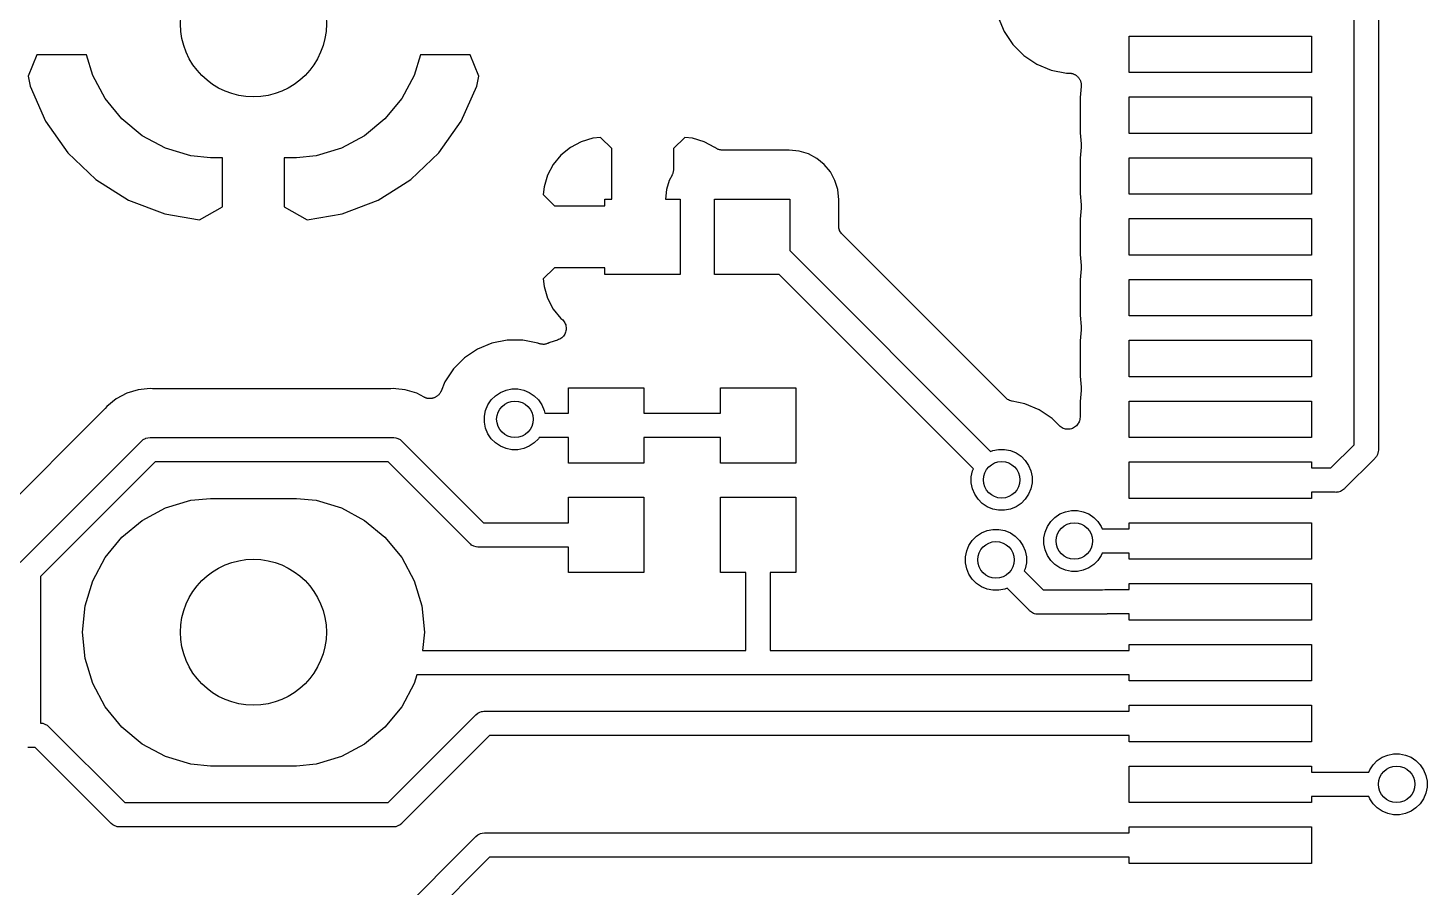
# Model space of a CAD drawing. Extents: x 4.8 to 7.88, y -6.14 to -3.94.
# Drawn here: x 6.1219 to 6.5748, y -4.5805 to -4.3025 of the extents above; entities that cross this region are included whole.
import ezdxf

# ---------------------------------------------------------------- set-up
doc = ezdxf.new("R2010")
doc.units = 0
doc.header["$MEASUREMENT"] = 0
doc.layers.add('BLACK', color=7, linetype='CONTINUOUS')

msp = doc.modelspace()

# ---------------------------------------------------------------- linework, layer by layer
at = {"layer": 'BLACK', "linetype": 'CONTINUOUS'}
for p, q in [((6.55118, -4.43735), (6.55118, -4.22762)), ((6.55906, -4.22762), (6.55906, -4.43878)), ((6.43602, -4.29899), (6.43795, -4.30365)), ((6.43795, -4.30365), (6.44075, -4.30784)), ((6.47835, -4.31693), (6.47835, -4.30512)), ((6.47835, -4.30512), (6.5374, -4.30512)), ((6.5374, -4.30512), (6.5374, -4.31693)), ((6.12476, -4.31118), (6.12195, -4.31806)), ((6.14085, -4.31118), (6.12476, -4.31118)), ((6.14287, -4.31783), (6.14085, -4.31118)), ((6.24892, -4.31118), (6.2469, -4.31783)), ((6.265, -4.31118), (6.24892, -4.31118)), ((6.26781, -4.31806), (6.265, -4.31118)), ((6.44075, -4.30784), (6.44432, -4.31141)), ((6.44432, -4.31141), (6.44851, -4.31421)), ((6.44851, -4.31421), (6.45317, -4.31613)), ((6.45317, -4.31613), (6.45811, -4.31712)), ((6.12195, -4.31806), (6.12256, -4.32135)), ((6.14689, -4.32536), (6.14287, -4.31783)), ((6.2469, -4.31783), (6.24288, -4.32536)), ((6.2672, -4.32135), (6.26781, -4.31806)), ((6.45811, -4.31712), (6.45894, -4.31712)), ((6.45894, -4.31712), (6.45899, -4.31712)), ((6.45899, -4.31712), (6.45917, -4.31714)), ((6.45917, -4.31714), (6.45935, -4.31714)), ((6.45935, -4.31714), (6.45955, -4.31718)), ((6.45955, -4.31718), (6.45975, -4.3172)), ((6.45975, -4.3172), (6.45992, -4.31726)), ((6.45992, -4.31726), (6.4601, -4.31729)), ((6.4601, -4.31729), (6.46029, -4.31737)), ((6.46029, -4.31737), (6.46049, -4.31744)), ((6.46049, -4.31744), (6.46064, -4.31752)), ((6.46064, -4.31752), (6.46081, -4.31759)), ((6.46081, -4.31759), (6.46098, -4.31771)), ((6.46098, -4.31771), (6.46116, -4.31781)), ((6.46116, -4.31781), (6.4613, -4.31792)), ((6.4613, -4.31792), (6.46145, -4.31802)), ((6.46145, -4.31802), (6.46159, -4.31817)), ((6.46159, -4.31817), (6.46175, -4.3183)), ((6.46175, -4.3183), (6.46186, -4.31844)), ((6.46186, -4.31844), (6.46199, -4.31857)), ((6.46199, -4.31857), (6.4621, -4.31874)), ((6.4621, -4.31874), (6.46223, -4.3189)), ((6.46223, -4.3189), (6.46231, -4.31906)), ((6.46231, -4.31906), (6.46241, -4.31921)), ((6.46241, -4.31921), (6.46249, -4.3194)), ((6.46249, -4.3194), (6.46259, -4.31958)), ((6.46259, -4.31958), (6.46264, -4.31975)), ((6.46264, -4.31975), (6.4627, -4.31992)), ((6.4627, -4.31992), (6.46274, -4.32012)), ((6.46274, -4.32012), (6.4628, -4.32032)), ((6.4628, -4.32032), (6.46282, -4.3205)), ((6.46282, -4.3205), (6.46285, -4.32067)), ((6.5374, -4.31693), (6.47835, -4.31693)), ((6.12256, -4.32135), (6.12761, -4.33271)), ((6.26215, -4.33271), (6.2672, -4.32135)), ((6.46285, -4.32144), (6.4625, -4.325)), ((6.4625, -4.325), (6.4625, -4.33642)), ((6.46285, -4.32067), (6.46285, -4.32088)), ((6.46285, -4.32088), (6.46287, -4.32108)), ((6.46287, -4.32108), (6.46285, -4.32126)), ((6.46285, -4.32126), (6.46285, -4.32144)), ((6.47835, -4.33661), (6.47835, -4.3248)), ((6.47835, -4.3248), (6.5374, -4.3248)), ((6.5374, -4.3248), (6.5374, -4.33661)), ((6.1523, -4.33195), (6.14689, -4.32536)), ((6.24288, -4.32536), (6.23746, -4.33195)), ((6.12761, -4.33271), (6.13483, -4.34292)), ((6.15889, -4.33736), (6.1523, -4.33195)), ((6.23746, -4.33195), (6.23087, -4.33736)), ((6.25493, -4.34292), (6.26215, -4.33271)), ((6.16642, -4.34139), (6.15889, -4.33736)), ((6.23087, -4.33736), (6.22335, -4.34139)), ((6.30474, -4.33816), (6.30097, -4.33931)), ((6.30723, -4.33792), (6.30474, -4.33816)), ((6.31087, -4.34155), (6.30723, -4.33792)), ((6.3345, -4.33792), (6.33087, -4.34155)), ((6.33699, -4.33816), (6.3345, -4.33792)), ((6.34076, -4.33931), (6.33699, -4.33816)), ((6.4625, -4.33642), (6.46286, -4.34001)), ((6.5374, -4.33661), (6.47835, -4.33661)), ((6.13483, -4.34292), (6.1439, -4.35153)), ((6.17458, -4.34386), (6.16642, -4.34139)), ((6.22335, -4.34139), (6.21518, -4.34386)), ((6.24586, -4.35153), (6.25493, -4.34292)), ((6.2975, -4.34116), (6.29445, -4.34366)), ((6.30097, -4.33931), (6.2975, -4.34116)), ((6.31087, -4.35787), (6.31087, -4.34155)), ((6.33087, -4.34155), (6.33087, -4.34823)), ((6.34427, -4.34118), (6.34076, -4.33931)), ((6.34435, -4.34123), (6.34427, -4.34118)), ((6.34448, -4.34134), (6.34435, -4.34123)), ((6.34466, -4.34145), (6.34448, -4.34134)), ((6.34484, -4.34156), (6.34466, -4.34145)), ((6.345, -4.34163), (6.34484, -4.34156)), ((6.34515, -4.34171), (6.345, -4.34163)), ((6.34535, -4.34178), (6.34515, -4.34171)), ((6.34555, -4.34186), (6.34535, -4.34178)), ((6.34572, -4.34189), (6.34555, -4.34186)), ((6.34588, -4.34194), (6.34572, -4.34189)), ((6.34609, -4.34197), (6.34588, -4.34194)), ((6.3463, -4.34201), (6.34609, -4.34197)), ((6.34648, -4.34201), (6.3463, -4.34201)), ((6.34665, -4.34203), (6.34648, -4.34201)), ((6.3467, -4.34203), (6.34665, -4.34203)), ((6.36831, -4.34203), (6.3467, -4.34203)), ((6.37159, -4.34235), (6.36831, -4.34203)), ((6.37456, -4.34325), (6.37159, -4.34235)), ((6.3773, -4.34472), (6.37456, -4.34325)), ((6.46285, -4.34112), (6.4625, -4.34468)), ((6.46288, -4.34098), (6.46285, -4.34112)), ((6.46286, -4.34001), (6.46289, -4.34017)), ((6.46289, -4.34094), (6.46288, -4.34096)), ((6.46288, -4.34096), (6.46288, -4.34098)), ((6.46289, -4.34017), (6.46289, -4.34019)), ((6.46289, -4.34019), (6.46289, -4.34022)), ((6.46289, -4.34022), (6.46289, -4.34058)), ((6.46289, -4.34058), (6.46289, -4.34094)), ((6.18094, -4.34449), (6.17458, -4.34386)), ((6.18488, -4.34449), (6.18094, -4.34449)), ((6.18488, -4.36041), (6.18488, -4.34449)), ((6.20882, -4.34449), (6.20488, -4.34449)), ((6.20488, -4.34449), (6.20488, -4.36041)), ((6.21518, -4.34386), (6.20882, -4.34449)), ((6.29195, -4.34671), (6.29009, -4.35018)), ((6.29445, -4.34366), (6.29195, -4.34671)), ((6.37969, -4.34668), (6.3773, -4.34472)), ((6.38166, -4.34908), (6.37969, -4.34668)), ((6.4625, -4.34468), (6.4625, -4.35611)), ((6.47835, -4.3563), (6.47835, -4.34449)), ((6.47835, -4.34449), (6.5374, -4.34449)), ((6.5374, -4.34449), (6.5374, -4.3563)), ((6.1439, -4.35153), (6.15448, -4.3582)), ((6.24109, -4.35454), (6.24586, -4.35153)), ((6.29009, -4.35018), (6.28895, -4.35395)), ((6.32947, -4.35182), (6.32857, -4.35479)), ((6.3304, -4.35009), (6.32947, -4.35182)), ((6.33047, -4.34993), (6.3304, -4.35009)), ((6.33055, -4.34978), (6.33047, -4.34993)), ((6.33061, -4.34957), (6.33055, -4.34978)), ((6.3307, -4.34938), (6.33061, -4.34957)), ((6.33073, -4.34921), (6.3307, -4.34938)), ((6.33078, -4.34905), (6.33073, -4.34921)), ((6.3308, -4.34883), (6.33078, -4.34905)), ((6.33085, -4.34862), (6.3308, -4.34883)), ((6.33087, -4.34828), (6.33085, -4.34845)), ((6.33085, -4.34845), (6.33085, -4.34862)), ((6.33087, -4.34823), (6.33087, -4.34828)), ((6.38312, -4.35182), (6.38166, -4.34908)), ((6.38402, -4.35479), (6.38312, -4.35182)), ((6.23529, -4.3582), (6.24109, -4.35454)), ((6.24109, -4.35454), (6.24109, -4.35454)), ((6.28895, -4.35395), (6.28871, -4.35644)), ((6.28871, -4.35644), (6.29234, -4.36008)), ((6.32857, -4.35479), (6.32827, -4.35787)), ((6.38435, -4.35807), (6.38402, -4.35479)), ((6.4625, -4.35611), (6.46286, -4.35969)), ((6.5374, -4.3563), (6.47835, -4.3563)), ((6.15448, -4.3582), (6.16615, -4.36269)), ((6.17747, -4.36463), (6.18488, -4.36041)), ((6.20488, -4.36041), (6.2123, -4.36463)), ((6.22361, -4.36269), (6.23529, -4.3582)), ((6.29234, -4.36008), (6.30866, -4.36008)), ((6.30866, -4.36008), (6.30866, -4.35787)), ((6.30866, -4.35787), (6.31087, -4.35787)), ((6.32827, -4.35787), (6.33307, -4.35787)), ((6.33307, -4.35787), (6.33307, -4.38228)), ((6.34409, -4.38228), (6.34409, -4.35787)), ((6.34409, -4.35787), (6.3685, -4.35787)), ((6.3685, -4.35787), (6.3685, -4.37456)), ((6.38435, -4.3665), (6.38435, -4.35807)), ((6.46285, -4.36081), (6.4625, -4.36437)), ((6.46288, -4.36067), (6.46285, -4.36081)), ((6.46286, -4.35969), (6.46289, -4.35986)), ((6.46289, -4.36063), (6.46288, -4.36065)), ((6.46288, -4.36065), (6.46288, -4.36067)), ((6.46289, -4.35986), (6.46289, -4.35988)), ((6.46289, -4.35988), (6.46289, -4.3599)), ((6.46289, -4.3599), (6.46289, -4.36026)), ((6.46289, -4.36026), (6.46289, -4.36063)), ((6.16615, -4.36269), (6.17747, -4.36463)), ((6.2123, -4.36463), (6.22361, -4.36269)), ((6.4625, -4.36437), (6.4625, -4.37579)), ((6.47835, -4.37598), (6.47835, -4.36417)), ((6.47835, -4.36417), (6.5374, -4.36417)), ((6.5374, -4.36417), (6.5374, -4.37598)), ((6.38438, -4.36686), (6.38435, -4.3665)), ((6.38441, -4.36722), (6.38438, -4.36686)), ((6.38442, -4.36724), (6.38441, -4.36722)), ((6.38442, -4.36726), (6.38442, -4.36724)), ((6.38453, -4.36761), (6.38442, -4.36726)), ((6.38463, -4.36796), (6.38453, -4.36761)), ((6.38464, -4.36798), (6.38463, -4.36796)), ((6.38464, -4.368), (6.38464, -4.36798)), ((6.38481, -4.36832), (6.38464, -4.368)), ((6.38498, -4.36864), (6.38481, -4.36832)), ((6.385, -4.36866), (6.38498, -4.36864)), ((6.385, -4.36868), (6.385, -4.36866)), ((6.38523, -4.36896), (6.385, -4.36868)), ((6.38546, -4.36924), (6.38523, -4.36896)), ((6.38549, -4.36927), (6.38546, -4.36924)), ((6.3855, -4.36928), (6.38549, -4.36927)), ((6.38549, -4.36927), (6.38549, -4.36927)), ((6.38549, -4.36927), (6.38549, -4.36927)), ((6.43844, -4.42222), (6.3855, -4.36928)), ((6.3685, -4.37456), (6.43351, -4.43956)), ((6.4625, -4.37579), (6.46286, -4.37938)), ((6.46286, -4.37938), (6.46289, -4.37954)), ((6.46289, -4.37954), (6.46289, -4.37956)), ((6.5374, -4.37598), (6.47835, -4.37598)), ((6.29234, -4.38008), (6.28871, -4.38371)), ((6.28871, -4.38371), (6.28895, -4.3862)), ((6.30866, -4.38008), (6.29234, -4.38008)), ((6.30866, -4.38228), (6.30866, -4.38008)), ((6.33307, -4.38228), (6.30866, -4.38228)), ((6.36509, -4.38228), (6.34409, -4.38228)), ((6.42794, -4.44513), (6.36509, -4.38228)), ((6.46285, -4.38049), (6.4625, -4.38405)), ((6.4625, -4.38405), (6.4625, -4.39548)), ((6.46288, -4.38035), (6.46285, -4.38049)), ((6.46289, -4.38031), (6.46288, -4.38033)), ((6.46288, -4.38033), (6.46288, -4.38035)), ((6.46289, -4.37956), (6.46289, -4.37959)), ((6.46289, -4.37959), (6.46289, -4.37995)), ((6.46289, -4.37995), (6.46289, -4.38031)), ((6.47835, -4.39567), (6.47835, -4.38386)), ((6.47835, -4.38386), (6.5374, -4.38386)), ((6.5374, -4.38386), (6.5374, -4.39567)), ((6.28895, -4.3862), (6.29009, -4.38997)), ((6.29009, -4.38997), (6.29195, -4.39345)), ((6.29195, -4.39345), (6.29445, -4.39649)), ((6.29445, -4.39649), (6.2947, -4.39669)), ((6.2947, -4.39669), (6.29472, -4.39672)), ((6.29472, -4.39672), (6.29472, -4.39672)), ((6.29472, -4.39672), (6.29472, -4.39672)), ((6.29472, -4.39672), (6.29474, -4.39673)), ((6.29474, -4.39673), (6.295, -4.397)), ((6.295, -4.397), (6.29526, -4.39727)), ((6.29526, -4.39727), (6.29527, -4.39727)), ((6.29527, -4.39727), (6.29527, -4.39728)), ((6.29527, -4.39728), (6.29548, -4.3976)), ((6.29548, -4.3976), (6.29568, -4.39791)), ((6.4625, -4.39548), (6.46286, -4.39906)), ((6.5374, -4.39567), (6.47835, -4.39567)), ((6.29544, -4.40193), (6.29523, -4.40224)), ((6.29566, -4.40162), (6.29544, -4.40193)), ((6.29581, -4.40126), (6.29566, -4.40161)), ((6.29566, -4.40161), (6.29566, -4.40161)), ((6.29566, -4.40161), (6.29566, -4.40162)), ((6.29568, -4.39791), (6.29569, -4.39792)), ((6.29569, -4.39792), (6.29569, -4.39792)), ((6.29569, -4.39792), (6.29583, -4.39827)), ((6.29596, -4.40091), (6.29581, -4.40126)), ((6.29583, -4.39827), (6.29597, -4.39862)), ((6.29604, -4.40052), (6.29596, -4.4009)), ((6.29596, -4.4009), (6.29596, -4.40091)), ((6.29596, -4.40091), (6.29596, -4.40091)), ((6.29597, -4.39862), (6.29597, -4.39863)), ((6.29597, -4.39863), (6.29598, -4.39864)), ((6.29598, -4.39864), (6.29605, -4.399)), ((6.29611, -4.40016), (6.29604, -4.40052)), ((6.29605, -4.399), (6.29612, -4.39938)), ((6.29612, -4.39976), (6.29611, -4.40014)), ((6.29611, -4.40014), (6.29611, -4.40015)), ((6.29611, -4.40015), (6.29611, -4.40016)), ((6.29612, -4.39938), (6.29612, -4.39938)), ((6.29612, -4.39938), (6.29612, -4.39939)), ((6.29612, -4.39939), (6.29612, -4.39976)), ((6.46285, -4.40018), (6.4625, -4.40374)), ((6.46288, -4.40004), (6.46285, -4.40018)), ((6.46286, -4.39906), (6.46289, -4.39923)), ((6.46289, -4.4), (6.46288, -4.40002)), ((6.46288, -4.40002), (6.46288, -4.40004)), ((6.46289, -4.39923), (6.46289, -4.39925)), ((6.46289, -4.39925), (6.46289, -4.39927)), ((6.46289, -4.39927), (6.46289, -4.39963)), ((6.46289, -4.39963), (6.46289, -4.4)), ((6.26741, -4.40646), (6.26321, -4.40926)), ((6.27206, -4.40453), (6.26741, -4.40646)), ((6.27701, -4.40354), (6.27206, -4.40453)), ((6.28205, -4.40354), (6.27701, -4.40354)), ((6.28699, -4.40453), (6.28205, -4.40354)), ((6.28715, -4.40459), (6.28699, -4.40453)), ((6.28732, -4.40464), (6.28715, -4.40459)), ((6.28748, -4.40471), (6.28732, -4.40464)), ((6.28768, -4.40475), (6.28748, -4.40471)), ((6.28789, -4.40482), (6.28768, -4.40475)), ((6.28806, -4.40483), (6.28789, -4.40482)), ((6.28823, -4.40487), (6.28806, -4.40483)), ((6.28844, -4.40487), (6.28823, -4.40487)), ((6.28865, -4.40489), (6.28844, -4.40487)), ((6.28882, -4.40488), (6.28865, -4.40489)), ((6.289, -4.40488), (6.28882, -4.40488)), ((6.28921, -4.40484), (6.289, -4.40488)), ((6.28942, -4.40482), (6.28921, -4.40484)), ((6.28958, -4.40477), (6.28942, -4.40482)), ((6.28975, -4.40474), (6.28958, -4.40477)), ((6.28995, -4.40466), (6.28975, -4.40474)), ((6.29015, -4.4046), (6.28995, -4.40466)), ((6.29031, -4.40452), (6.29015, -4.4046)), ((6.29047, -4.40445), (6.29031, -4.40452)), ((6.29051, -4.40443), (6.29047, -4.40445)), ((6.29079, -4.40428), (6.29051, -4.40443)), ((6.29334, -4.40351), (6.29079, -4.40428)), ((6.29369, -4.40336), (6.29334, -4.40351)), ((6.29404, -4.40322), (6.29369, -4.40336)), ((6.29405, -4.40321), (6.29404, -4.40322)), ((6.29404, -4.40322), (6.29404, -4.40322)), ((6.29437, -4.403), (6.29405, -4.40321)), ((6.29468, -4.4028), (6.29437, -4.403)), ((6.29469, -4.40279), (6.29468, -4.40279)), ((6.29468, -4.40279), (6.29468, -4.4028)), ((6.29496, -4.40252), (6.29469, -4.40279)), ((6.29522, -4.40226), (6.29496, -4.40252)), ((6.29523, -4.40225), (6.29522, -4.40226)), ((6.29523, -4.40224), (6.29523, -4.40225)), ((6.4625, -4.40374), (6.4625, -4.41516)), ((6.47835, -4.41535), (6.47835, -4.40354)), ((6.47835, -4.40354), (6.5374, -4.40354)), ((6.5374, -4.40354), (6.5374, -4.41535)), ((6.26321, -4.40926), (6.25965, -4.41282)), ((6.25965, -4.41282), (6.25685, -4.41701)), ((6.4625, -4.41516), (6.46286, -4.41875)), ((6.5374, -4.41535), (6.47835, -4.41535)), ((6.15756, -4.41958), (6.15385, -4.4207)), ((6.16142, -4.4192), (6.15756, -4.41958)), ((6.16219, -4.41927), (6.16142, -4.4192)), ((6.16236, -4.41927), (6.16219, -4.41927)), ((6.16252, -4.41929), (6.16236, -4.41927)), ((6.16258, -4.41929), (6.16252, -4.41929)), ((6.239, -4.41929), (6.16258, -4.41929)), ((6.23916, -4.41928), (6.239, -4.41929)), ((6.23933, -4.41928), (6.23916, -4.41928)), ((6.23938, -4.41927), (6.23933, -4.41928)), ((6.24016, -4.4192), (6.23938, -4.41927)), ((6.24093, -4.41927), (6.24016, -4.4192)), ((6.24402, -4.41958), (6.24093, -4.41927)), ((6.24773, -4.4207), (6.24402, -4.41958)), ((6.2555, -4.42022), (6.25543, -4.42039)), ((6.25559, -4.42006), (6.2555, -4.42022)), ((6.25561, -4.42001), (6.25559, -4.42006)), ((6.25685, -4.41701), (6.25561, -4.42001)), ((6.27487, -4.42041), (6.27666, -4.41967)), ((6.27666, -4.41967), (6.27856, -4.41929)), ((6.27856, -4.41929), (6.2805, -4.41929)), ((6.2805, -4.41929), (6.2824, -4.41967)), ((6.2824, -4.41967), (6.28419, -4.42041)), ((6.29685, -4.42717), (6.29685, -4.4189)), ((6.29685, -4.4189), (6.32126, -4.4189)), ((6.32126, -4.4189), (6.32126, -4.42717)), ((6.34606, -4.42717), (6.34606, -4.4189)), ((6.34606, -4.4189), (6.37047, -4.4189)), ((6.37047, -4.4189), (6.37047, -4.44331)), ((6.46285, -4.41986), (6.4625, -4.42342)), ((6.46288, -4.41972), (6.46285, -4.41986)), ((6.46286, -4.41875), (6.46289, -4.41891)), ((6.46289, -4.41968), (6.46288, -4.4197)), ((6.46288, -4.4197), (6.46288, -4.41972)), ((6.46289, -4.41891), (6.46289, -4.41893)), ((6.46289, -4.41893), (6.46289, -4.41896)), ((6.46289, -4.41896), (6.46289, -4.41932)), ((6.46289, -4.41932), (6.46289, -4.41968)), ((6.15043, -4.42253), (6.14743, -4.42499)), ((6.15385, -4.4207), (6.15043, -4.42253)), ((6.25011, -4.42198), (6.24773, -4.4207)), ((6.25028, -4.42205), (6.25011, -4.42198)), ((6.25044, -4.42213), (6.25028, -4.42205)), ((6.25063, -4.42219), (6.25044, -4.42213)), ((6.25082, -4.42227), (6.25063, -4.42219)), ((6.251, -4.42231), (6.25082, -4.42227)), ((6.25117, -4.42236), (6.251, -4.42231)), ((6.25138, -4.42238), (6.25117, -4.42236)), ((6.25158, -4.42242), (6.25138, -4.42238)), ((6.25176, -4.42242), (6.25158, -4.42242)), ((6.25194, -4.42244), (6.25176, -4.42242)), ((6.25214, -4.42242), (6.25194, -4.42244)), ((6.25235, -4.42242), (6.25214, -4.42242)), ((6.25252, -4.42239), (6.25235, -4.42242)), ((6.2527, -4.42237), (6.25252, -4.42239)), ((6.2529, -4.42232), (6.2527, -4.42237)), ((6.2531, -4.42228), (6.2529, -4.42232)), ((6.25327, -4.42221), (6.2531, -4.42228)), ((6.25344, -4.42216), (6.25327, -4.42221)), ((6.25362, -4.42206), (6.25344, -4.42216)), ((6.25381, -4.42199), (6.25362, -4.42206)), ((6.25396, -4.42189), (6.25381, -4.42199)), ((6.25412, -4.4218), (6.25396, -4.42189)), ((6.25428, -4.42168), (6.25412, -4.4218)), ((6.25445, -4.42156), (6.25428, -4.42168)), ((6.25458, -4.42144), (6.25445, -4.42156)), ((6.25472, -4.42132), (6.25458, -4.42144)), ((6.25485, -4.42117), (6.25472, -4.42132)), ((6.255, -4.42102), (6.25485, -4.42117)), ((6.2551, -4.42087), (6.255, -4.42102)), ((6.25521, -4.42074), (6.2551, -4.42087)), ((6.25531, -4.42056), (6.25521, -4.42074)), ((6.25543, -4.42039), (6.25531, -4.42056)), ((6.27006, -4.42626), (6.27081, -4.42447)), ((6.27081, -4.42447), (6.27188, -4.42286)), ((6.27188, -4.42286), (6.27325, -4.42149)), ((6.27325, -4.42149), (6.27487, -4.42041)), ((6.28419, -4.42041), (6.2858, -4.42149)), ((6.2858, -4.42149), (6.28717, -4.42286)), ((6.28717, -4.42286), (6.28825, -4.42447)), ((6.28825, -4.42447), (6.28899, -4.42626)), ((6.43872, -4.42245), (6.43844, -4.42222)), ((6.439, -4.42268), (6.43872, -4.42245)), ((6.43902, -4.4227), (6.439, -4.42268)), ((6.43903, -4.42271), (6.43902, -4.4227)), ((6.43935, -4.42288), (6.43903, -4.42271)), ((6.43967, -4.42306), (6.43935, -4.42288)), ((6.43969, -4.42306), (6.43967, -4.42306)), ((6.43971, -4.42307), (6.43969, -4.42306)), ((6.44006, -4.42318), (6.43971, -4.42307)), ((6.4404, -4.42329), (6.44006, -4.42318)), ((6.44044, -4.4233), (6.4404, -4.42329)), ((6.44045, -4.4233), (6.44044, -4.4233)), ((6.44044, -4.4233), (6.44044, -4.4233)), ((6.44044, -4.4233), (6.44044, -4.4233)), ((6.44457, -4.42412), (6.44045, -4.4233)), ((6.44922, -4.42605), (6.44457, -4.42412)), ((6.4625, -4.42342), (6.4625, -4.42843)), ((6.47835, -4.43504), (6.47835, -4.42323)), ((6.47835, -4.42323), (6.5374, -4.42323)), ((6.5374, -4.42323), (6.5374, -4.43504)), ((6.14668, -4.42588), (6.10895, -4.46361)), ((6.14678, -4.42575), (6.14668, -4.42588)), ((6.1469, -4.42563), (6.14678, -4.42575)), ((6.14694, -4.42559), (6.1469, -4.42563)), ((6.14743, -4.42499), (6.14694, -4.42559)), ((6.26969, -4.42816), (6.27006, -4.42626)), ((6.26969, -4.4301), (6.26969, -4.42816)), ((6.28899, -4.42626), (6.28917, -4.42717)), ((6.28917, -4.42717), (6.29685, -4.42717)), ((6.32126, -4.42717), (6.34606, -4.42717)), ((6.45342, -4.42885), (6.44922, -4.42605)), ((6.45578, -4.43121), (6.45342, -4.42885)), ((6.46242, -4.42925), (6.4623, -4.42961)), ((6.46246, -4.42887), (6.46242, -4.42924)), ((6.46242, -4.42924), (6.46242, -4.42924)), ((6.46242, -4.42924), (6.46242, -4.42925)), ((6.4625, -4.42848), (6.46246, -4.42887)), ((6.4625, -4.42843), (6.4625, -4.42847)), ((6.4625, -4.42847), (6.4625, -4.42847)), ((6.4625, -4.42847), (6.4625, -4.42847)), ((6.4625, -4.42847), (6.4625, -4.42848)), ((6.27006, -4.432), (6.26969, -4.4301)), ((6.27081, -4.4338), (6.27006, -4.432)), ((6.27188, -4.43541), (6.27081, -4.4338)), ((6.45608, -4.43146), (6.45578, -4.43121)), ((6.45636, -4.43169), (6.45608, -4.43146)), ((6.45637, -4.4317), (6.45636, -4.43169)), ((6.45638, -4.4317), (6.45637, -4.4317)), ((6.45671, -4.43188), (6.45638, -4.4317)), ((6.45704, -4.43206), (6.45671, -4.43188)), ((6.45705, -4.43206), (6.45704, -4.43206)), ((6.45741, -4.43217), (6.45705, -4.43206)), ((6.45705, -4.43206), (6.45705, -4.43206)), ((6.45777, -4.43229), (6.45741, -4.43217)), ((6.45778, -4.43229), (6.45777, -4.43229)), ((6.45779, -4.43229), (6.45778, -4.43229)), ((6.45816, -4.43233), (6.45779, -4.43229)), ((6.45854, -4.43237), (6.45816, -4.43233)), ((6.45855, -4.43237), (6.45854, -4.43237)), ((6.45892, -4.43233), (6.45855, -4.43237)), ((6.45855, -4.43237), (6.45855, -4.43237)), ((6.4593, -4.4323), (6.45892, -4.43233)), ((6.45931, -4.4323), (6.4593, -4.4323)), ((6.45932, -4.43229), (6.45931, -4.4323)), ((6.45968, -4.43219), (6.45932, -4.43229)), ((6.46004, -4.43208), (6.45968, -4.43219)), ((6.46005, -4.43208), (6.46004, -4.43208)), ((6.46039, -4.4319), (6.46005, -4.43208)), ((6.46005, -4.43208), (6.46005, -4.43208)), ((6.46072, -4.43172), (6.46039, -4.4319)), ((6.46073, -4.43172), (6.46072, -4.43172)), ((6.46103, -4.43147), (6.46073, -4.43172)), ((6.46073, -4.43172), (6.46073, -4.43172)), ((6.46132, -4.43124), (6.46103, -4.43147)), ((6.46133, -4.43124), (6.46132, -4.43124)), ((6.46158, -4.43094), (6.46133, -4.43123)), ((6.46133, -4.43123), (6.46133, -4.43124)), ((6.46181, -4.43065), (6.46158, -4.43094)), ((6.46182, -4.43065), (6.46181, -4.43065)), ((6.462, -4.43031), (6.46182, -4.43064)), ((6.46182, -4.43064), (6.46182, -4.43065)), ((6.46218, -4.42998), (6.462, -4.43031)), ((6.46219, -4.42997), (6.46218, -4.42998)), ((6.4623, -4.42961), (6.46219, -4.42997)), ((6.46219, -4.42997), (6.46219, -4.42997)), ((6.1194, -4.47543), (6.1585, -4.43633)), ((6.1585, -4.43633), (6.15862, -4.43618)), ((6.15862, -4.43618), (6.15922, -4.43569)), ((6.15922, -4.43569), (6.1599, -4.43532)), ((6.1599, -4.43532), (6.16008, -4.43527)), ((6.16008, -4.43527), (6.16065, -4.4351)), ((6.16065, -4.4351), (6.16142, -4.43502)), ((6.16142, -4.43502), (6.16161, -4.43504)), ((6.16161, -4.43504), (6.23996, -4.43504)), ((6.23996, -4.43504), (6.24016, -4.43502)), ((6.24016, -4.43502), (6.24035, -4.43504)), ((6.24035, -4.43504), (6.24035, -4.43504)), ((6.24035, -4.43504), (6.24093, -4.4351)), ((6.24093, -4.4351), (6.24167, -4.43532)), ((6.24167, -4.43532), (6.24236, -4.43569)), ((6.24236, -4.43569), (6.24295, -4.43618)), ((6.24295, -4.43618), (6.24308, -4.43633)), ((6.24308, -4.43633), (6.26935, -4.4626)), ((6.27325, -4.43678), (6.27188, -4.43541)), ((6.27487, -4.43786), (6.27325, -4.43678)), ((6.27666, -4.4386), (6.27487, -4.43786)), ((6.28419, -4.43786), (6.2824, -4.4386)), ((6.2858, -4.43678), (6.28419, -4.43786)), ((6.28717, -4.43541), (6.2858, -4.43678)), ((6.28742, -4.43504), (6.28717, -4.43541)), ((6.29685, -4.43504), (6.28742, -4.43504)), ((6.29685, -4.44331), (6.29685, -4.43504)), ((6.34606, -4.43504), (6.32126, -4.43504)), ((6.32126, -4.43504), (6.32126, -4.44331)), ((6.34606, -4.44331), (6.34606, -4.43504)), ((6.5374, -4.43504), (6.47835, -4.43504)), ((6.54364, -4.44488), (6.55118, -4.43735)), ((6.16305, -4.44291), (6.12598, -4.47998)), ((6.23853, -4.44291), (6.16305, -4.44291)), ((6.2648, -4.46918), (6.23853, -4.44291)), ((6.27856, -4.43898), (6.27666, -4.4386)), ((6.2805, -4.43898), (6.27856, -4.43898)), ((6.2824, -4.4386), (6.2805, -4.43898)), ((6.43351, -4.43956), (6.43423, -4.43926)), ((6.43423, -4.43926), (6.43613, -4.43888)), ((6.43613, -4.43888), (6.43807, -4.43888)), ((6.43807, -4.43888), (6.43997, -4.43926)), ((6.43997, -4.43926), (6.44176, -4.44)), ((6.44176, -4.44), (6.44338, -4.44108)), ((6.44338, -4.44108), (6.44475, -4.44245)), ((6.44475, -4.44245), (6.44582, -4.44406)), ((6.47835, -4.45472), (6.47835, -4.44291)), ((6.47835, -4.44291), (6.5374, -4.44291)), ((6.5374, -4.44291), (6.5374, -4.44488)), ((6.55777, -4.4419), (6.5482, -4.45147)), ((6.55792, -4.44177), (6.55777, -4.4419)), ((6.55804, -4.44162), (6.55792, -4.44177)), ((6.55816, -4.44148), (6.55804, -4.44162)), ((6.55804, -4.44162), (6.55804, -4.44162)), ((6.55841, -4.44117), (6.55816, -4.44148)), ((6.55877, -4.44049), (6.55841, -4.44117)), ((6.55892, -4.44), (6.55877, -4.44049)), ((6.559, -4.43975), (6.55892, -4.44)), ((6.55902, -4.43955), (6.559, -4.43975)), ((6.55906, -4.43917), (6.55902, -4.43955)), ((6.55906, -4.43878), (6.55907, -4.43898)), ((6.55907, -4.43898), (6.55906, -4.43917)), ((6.55906, -4.43917), (6.55906, -4.43917)), ((6.32126, -4.44331), (6.29685, -4.44331)), ((6.37047, -4.44331), (6.34606, -4.44331)), ((6.42726, -4.44775), (6.42764, -4.44585)), ((6.42764, -4.44585), (6.42794, -4.44513)), ((6.44582, -4.44406), (6.44657, -4.44585)), ((6.44657, -4.44585), (6.44694, -4.44775)), ((6.5374, -4.44488), (6.54364, -4.44488)), ((6.42726, -4.44969), (6.42726, -4.44775)), ((6.42764, -4.4516), (6.42726, -4.44969)), ((6.42838, -4.45339), (6.42764, -4.4516)), ((6.44657, -4.4516), (6.44582, -4.45339)), ((6.44694, -4.44969), (6.44657, -4.4516)), ((6.44694, -4.44775), (6.44694, -4.44969)), ((6.54807, -4.45162), (6.54747, -4.45211)), ((6.5482, -4.45147), (6.54807, -4.45162)), ((6.16642, -4.45783), (6.17458, -4.45535)), ((6.17458, -4.45535), (6.18094, -4.45472)), ((6.18094, -4.45472), (6.20882, -4.45472)), ((6.20882, -4.45472), (6.21518, -4.45535)), ((6.21518, -4.45535), (6.22335, -4.45783)), ((6.29685, -4.4626), (6.29685, -4.45433)), ((6.29685, -4.45433), (6.32126, -4.45433)), ((6.32126, -4.45433), (6.32126, -4.47874)), ((6.34606, -4.47874), (6.34606, -4.45433)), ((6.34606, -4.45433), (6.37047, -4.45433)), ((6.37047, -4.45433), (6.37047, -4.47874)), ((6.42946, -4.455), (6.42838, -4.45339)), ((6.43083, -4.45637), (6.42946, -4.455)), ((6.43244, -4.45745), (6.43083, -4.45637)), ((6.44338, -4.45637), (6.44176, -4.45745)), ((6.44475, -4.455), (6.44338, -4.45637)), ((6.44582, -4.45339), (6.44475, -4.455)), ((6.5374, -4.45472), (6.47835, -4.45472)), ((6.54508, -4.45276), (6.5374, -4.45276)), ((6.5374, -4.45276), (6.5374, -4.45472)), ((6.54528, -4.45277), (6.54508, -4.45276)), ((6.54547, -4.45276), (6.54528, -4.45277)), ((6.54605, -4.4527), (6.54547, -4.45276)), ((6.54547, -4.45276), (6.54547, -4.45276)), ((6.54679, -4.45247), (6.54605, -4.4527)), ((6.54747, -4.45211), (6.54679, -4.45247)), ((6.15889, -4.46185), (6.16642, -4.45783)), ((6.22335, -4.45783), (6.23087, -4.46185)), ((6.43423, -4.45819), (6.43244, -4.45745)), ((6.43613, -4.45857), (6.43423, -4.45819)), ((6.43807, -4.45857), (6.43613, -4.45857)), ((6.43997, -4.45819), (6.43807, -4.45857)), ((6.44176, -4.45745), (6.43997, -4.45819)), ((6.45298, -4.46223), (6.45436, -4.46086)), ((6.45436, -4.46086), (6.45597, -4.45978)), ((6.45597, -4.45978), (6.45776, -4.45904)), ((6.45776, -4.45904), (6.45966, -4.45866)), ((6.45966, -4.45866), (6.4616, -4.45866)), ((6.4616, -4.45866), (6.4635, -4.45904)), ((6.4635, -4.45904), (6.46529, -4.45978)), ((6.46529, -4.45978), (6.4669, -4.46086)), ((6.4669, -4.46086), (6.46828, -4.46223)), ((6.1523, -4.46726), (6.15889, -4.46185)), ((6.23087, -4.46185), (6.23746, -4.46726)), ((6.26935, -4.4626), (6.29685, -4.4626)), ((6.43058, -4.46589), (6.43238, -4.46515)), ((6.43238, -4.46515), (6.43428, -4.46477)), ((6.43428, -4.46477), (6.43622, -4.46477)), ((6.43622, -4.46477), (6.43812, -4.46515)), ((6.43812, -4.46515), (6.43991, -4.46589)), ((6.45117, -4.46563), (6.45191, -4.46384)), ((6.45191, -4.46384), (6.45298, -4.46223)), ((6.46828, -4.46223), (6.46935, -4.46384)), ((6.46935, -4.46384), (6.46965, -4.46457)), ((6.46965, -4.46457), (6.47835, -4.46457)), ((6.47835, -4.46457), (6.47835, -4.4626)), ((6.47835, -4.4626), (6.5374, -4.4626)), ((6.5374, -4.4626), (6.5374, -4.47441)), ((6.14689, -4.47385), (6.1523, -4.46726)), ((6.23746, -4.46726), (6.24288, -4.47385)), ((6.26492, -4.46933), (6.2648, -4.46918)), ((6.26507, -4.46946), (6.26492, -4.46933)), ((6.26521, -4.46957), (6.26507, -4.46946)), ((6.26507, -4.46946), (6.26507, -4.46946)), ((6.26552, -4.46982), (6.26521, -4.46957)), ((6.2662, -4.47019), (6.26552, -4.46982)), ((6.42578, -4.47175), (6.42652, -4.46995)), ((6.42652, -4.46995), (6.4276, -4.46834)), ((6.4276, -4.46834), (6.42897, -4.46697)), ((6.42897, -4.46697), (6.43058, -4.46589)), ((6.43991, -4.46589), (6.44152, -4.46697)), ((6.44152, -4.46697), (6.44289, -4.46834)), ((6.44289, -4.46834), (6.44397, -4.46995)), ((6.44397, -4.46995), (6.44471, -4.47175)), ((6.45079, -4.46753), (6.45117, -4.46563)), ((6.45079, -4.46947), (6.45079, -4.46753)), ((6.45117, -4.47137), (6.45079, -4.46947)), ((6.14287, -4.48138), (6.14689, -4.47385)), ((6.24288, -4.47385), (6.2469, -4.48138)), ((6.26694, -4.47042), (6.2662, -4.47019)), ((6.26752, -4.47047), (6.26694, -4.47042)), ((6.26772, -4.47049), (6.26752, -4.47047)), ((6.26752, -4.47047), (6.26752, -4.47047)), ((6.26791, -4.47047), (6.26772, -4.47049)), ((6.29685, -4.47047), (6.26791, -4.47047)), ((6.29685, -4.47874), (6.29685, -4.47047)), ((6.4254, -4.47365), (6.42578, -4.47175)), ((6.4254, -4.47559), (6.4254, -4.47365)), ((6.44471, -4.47175), (6.44509, -4.47365)), ((6.44509, -4.47365), (6.44509, -4.47559)), ((6.45191, -4.47317), (6.45117, -4.47137)), ((6.45298, -4.47478), (6.45191, -4.47317)), ((6.46935, -4.47317), (6.46828, -4.47478)), ((6.46965, -4.47244), (6.46935, -4.47317)), ((6.47835, -4.47244), (6.46965, -4.47244)), ((6.47835, -4.47441), (6.47835, -4.47244)), ((6.5374, -4.47441), (6.47835, -4.47441)), ((6.32126, -4.47874), (6.29685, -4.47874)), ((6.35433, -4.47874), (6.34606, -4.47874)), ((6.35433, -4.50394), (6.35433, -4.47874)), ((6.37047, -4.47874), (6.3622, -4.47874)), ((6.3622, -4.47874), (6.3622, -4.50394)), ((6.42578, -4.47749), (6.4254, -4.47559)), ((6.42652, -4.47928), (6.42578, -4.47749)), ((6.44471, -4.47749), (6.44441, -4.47821)), ((6.44441, -4.47821), (6.44801, -4.48181)), ((6.44509, -4.47559), (6.44471, -4.47749)), ((6.45436, -4.47615), (6.45298, -4.47478)), ((6.45597, -4.47723), (6.45436, -4.47615)), ((6.45776, -4.47797), (6.45597, -4.47723)), ((6.45966, -4.47835), (6.45776, -4.47797)), ((6.4616, -4.47835), (6.45966, -4.47835)), ((6.4635, -4.47797), (6.4616, -4.47835)), ((6.46529, -4.47723), (6.4635, -4.47797)), ((6.4669, -4.47615), (6.46529, -4.47723)), ((6.46828, -4.47478), (6.4669, -4.47615)), ((6.12598, -4.47998), (6.12598, -4.52745)), ((6.14039, -4.48954), (6.14287, -4.48138)), ((6.2469, -4.48138), (6.24937, -4.48954)), ((6.4276, -4.48089), (6.42652, -4.47928)), ((6.42897, -4.48226), (6.4276, -4.48089)), ((6.43058, -4.48334), (6.42897, -4.48226)), ((6.43238, -4.48408), (6.43058, -4.48334)), ((6.44801, -4.48181), (6.44801, -4.48181)), ((6.44801, -4.48181), (6.45054, -4.48435)), ((6.47835, -4.48425), (6.47835, -4.48228)), ((6.47835, -4.48228), (6.5374, -4.48228)), ((6.5374, -4.48228), (6.5374, -4.49409)), ((6.43428, -4.48446), (6.43238, -4.48408)), ((6.43622, -4.48446), (6.43428, -4.48446)), ((6.43812, -4.48408), (6.43622, -4.48446)), ((6.43884, -4.48378), (6.43812, -4.48408)), ((6.44244, -4.48738), (6.43884, -4.48378)), ((6.44599, -4.49093), (6.44244, -4.48738)), ((6.44244, -4.48738), (6.44244, -4.48738)), ((6.45054, -4.48435), (6.46958, -4.48435)), ((6.46958, -4.48435), (6.4697, -4.48431)), ((6.4697, -4.48431), (6.46977, -4.4843)), ((6.46977, -4.4843), (6.47047, -4.48423)), ((6.47047, -4.48423), (6.47067, -4.48425)), ((6.47067, -4.48425), (6.47835, -4.48425)), ((6.13955, -4.49803), (6.14039, -4.48954)), ((6.24937, -4.48954), (6.25021, -4.49803)), ((6.44612, -4.49108), (6.44599, -4.49093)), ((6.44672, -4.49157), (6.44612, -4.49108)), ((6.4474, -4.49194), (6.44672, -4.49157)), ((6.44776, -4.49205), (6.4474, -4.49194)), ((6.44814, -4.49216), (6.44776, -4.49205)), ((6.44828, -4.49218), (6.44814, -4.49216)), ((6.44872, -4.49222), (6.44828, -4.49218)), ((6.44891, -4.49224), (6.44872, -4.49222)), ((6.44872, -4.49222), (6.44872, -4.49222)), ((6.44911, -4.49222), (6.44891, -4.49224)), ((6.47019, -4.49222), (6.44911, -4.49222)), ((6.47038, -4.49224), (6.47019, -4.49222)), ((6.47057, -4.49222), (6.47038, -4.49224)), ((6.47115, -4.49216), (6.47057, -4.49222)), ((6.47057, -4.49222), (6.47057, -4.49222)), ((6.47127, -4.49213), (6.47115, -4.49216)), ((6.47835, -4.49213), (6.47127, -4.49213)), ((6.47835, -4.49409), (6.47835, -4.49213)), ((6.5374, -4.49409), (6.47835, -4.49409)), ((6.14039, -4.50652), (6.13955, -4.49803)), ((6.25021, -4.49803), (6.24963, -4.50394)), ((6.24963, -4.50394), (6.35433, -4.50394)), ((6.3622, -4.50394), (6.47835, -4.50394)), ((6.47835, -4.50394), (6.47835, -4.50197)), ((6.47835, -4.50197), (6.5374, -4.50197)), ((6.5374, -4.50197), (6.5374, -4.51378)), ((6.14287, -4.51468), (6.14039, -4.50652)), ((6.14689, -4.52221), (6.14287, -4.51468)), ((6.2469, -4.51468), (6.24288, -4.52221)), ((6.24777, -4.51181), (6.2469, -4.51468)), ((6.35807, -4.51181), (6.24777, -4.51181)), ((6.35827, -4.51183), (6.35807, -4.51181)), ((6.35846, -4.51181), (6.35827, -4.51183)), ((6.47835, -4.51181), (6.35846, -4.51181)), ((6.47835, -4.51378), (6.47835, -4.51181)), ((6.5374, -4.51378), (6.47835, -4.51378)), ((6.1523, -4.5288), (6.14689, -4.52221)), ((6.24288, -4.52221), (6.23746, -4.5288)), ((6.26689, -4.52476), (6.26749, -4.52427)), ((6.26749, -4.52427), (6.26817, -4.5239)), ((6.26817, -4.5239), (6.26873, -4.52374)), ((6.26873, -4.52374), (6.26891, -4.52368)), ((6.26891, -4.52368), (6.26899, -4.52367)), ((6.26899, -4.52367), (6.26949, -4.52362)), ((6.26949, -4.52362), (6.26968, -4.5236)), ((6.26949, -4.52362), (6.26949, -4.52362)), ((6.26968, -4.5236), (6.26988, -4.52362)), ((6.26988, -4.52362), (6.47835, -4.52362)), ((6.47835, -4.52362), (6.47835, -4.52165)), ((6.47835, -4.52165), (6.5374, -4.52165)), ((6.5374, -4.52165), (6.5374, -4.53346)), ((6.12598, -4.52745), (6.12608, -4.52746)), ((6.12608, -4.52746), (6.12608, -4.52746)), ((6.12608, -4.52746), (6.12666, -4.52752)), ((6.12666, -4.52752), (6.1274, -4.52775)), ((6.1274, -4.52775), (6.12809, -4.52811)), ((6.12809, -4.52811), (6.12869, -4.5286)), ((6.12869, -4.5286), (6.12881, -4.52875)), ((6.12881, -4.52875), (6.15321, -4.55315)), ((6.15889, -4.53421), (6.1523, -4.5288)), ((6.23746, -4.5288), (6.23087, -4.53421)), ((6.23853, -4.55315), (6.26676, -4.52491)), ((6.26676, -4.52491), (6.26689, -4.52476)), ((6.27132, -4.5315), (6.24308, -4.55973)), ((6.47835, -4.5315), (6.27132, -4.5315)), ((6.47835, -4.53346), (6.47835, -4.5315)), ((6.5374, -4.53346), (6.47835, -4.53346)), ((6.12205, -4.53536), (6.12185, -4.53534)), ((6.12224, -4.53534), (6.12205, -4.53536)), ((6.12426, -4.53534), (6.12224, -4.53534)), ((6.14865, -4.55973), (6.12426, -4.53534)), ((6.16642, -4.53824), (6.15889, -4.53421)), ((6.23087, -4.53421), (6.22335, -4.53824)), ((6.5603, -4.53852), (6.56209, -4.53778)), ((6.56209, -4.53778), (6.56399, -4.5374)), ((6.56399, -4.5374), (6.56593, -4.5374)), ((6.56593, -4.5374), (6.56783, -4.53778)), ((6.56783, -4.53778), (6.56962, -4.53852)), ((6.17458, -4.54071), (6.16642, -4.53824)), ((6.18094, -4.54134), (6.17458, -4.54071)), ((6.20882, -4.54134), (6.18094, -4.54134)), ((6.21518, -4.54071), (6.20882, -4.54134)), ((6.22335, -4.53824), (6.21518, -4.54071)), ((6.47835, -4.55315), (6.47835, -4.54134)), ((6.47835, -4.54134), (6.5374, -4.54134)), ((6.5374, -4.54134), (6.5374, -4.54331)), ((6.55594, -4.54331), (6.55624, -4.54258)), ((6.55624, -4.54258), (6.55732, -4.54097)), ((6.55732, -4.54097), (6.55869, -4.5396)), ((6.55869, -4.5396), (6.5603, -4.53852)), ((6.56962, -4.53852), (6.57123, -4.5396)), ((6.57123, -4.5396), (6.57261, -4.54097)), ((6.57261, -4.54097), (6.57368, -4.54258)), ((6.57368, -4.54258), (6.57442, -4.54437)), ((6.5374, -4.54331), (6.55594, -4.54331)), ((6.57442, -4.54437), (6.5748, -4.54627)), ((6.5748, -4.54627), (6.5748, -4.54821)), ((6.55594, -4.55118), (6.5374, -4.55118)), ((6.5374, -4.55118), (6.5374, -4.55315)), ((6.55624, -4.55191), (6.55594, -4.55118)), ((6.57442, -4.55012), (6.57368, -4.55191)), ((6.5748, -4.54821), (6.57442, -4.55012)), ((6.15321, -4.55315), (6.23853, -4.55315)), ((6.5374, -4.55315), (6.47835, -4.55315)), ((6.55732, -4.55352), (6.55624, -4.55191)), ((6.55869, -4.55489), (6.55732, -4.55352)), ((6.5603, -4.55597), (6.55869, -4.55489)), ((6.56209, -4.55671), (6.5603, -4.55597)), ((6.56962, -4.55597), (6.56783, -4.55671)), ((6.57123, -4.55489), (6.56962, -4.55597)), ((6.57261, -4.55352), (6.57123, -4.55489)), ((6.57368, -4.55191), (6.57261, -4.55352)), ((6.14878, -4.55988), (6.14865, -4.55973)), ((6.14938, -4.56038), (6.14878, -4.55988)), ((6.15006, -4.56074), (6.14938, -4.56038)), ((6.24236, -4.56038), (6.24167, -4.56074)), ((6.24295, -4.55988), (6.24236, -4.56038)), ((6.24308, -4.55973), (6.24295, -4.55988)), ((6.56399, -4.55709), (6.56209, -4.55671)), ((6.56593, -4.55709), (6.56399, -4.55709)), ((6.56783, -4.55671), (6.56593, -4.55709)), ((6.15039, -4.56084), (6.15006, -4.56074)), ((6.1508, -4.56097), (6.15039, -4.56084)), ((6.15095, -4.56098), (6.1508, -4.56097)), ((6.15138, -4.56102), (6.15095, -4.56098)), ((6.15157, -4.56104), (6.15138, -4.56102)), ((6.15138, -4.56102), (6.15138, -4.56102)), ((6.15177, -4.56102), (6.15157, -4.56104)), ((6.23996, -4.56102), (6.15177, -4.56102)), ((6.22868, -4.60236), (6.26676, -4.56428)), ((6.24016, -4.56104), (6.23996, -4.56102)), ((6.24035, -4.56102), (6.24016, -4.56104)), ((6.24093, -4.56097), (6.24035, -4.56102)), ((6.24035, -4.56102), (6.24035, -4.56102)), ((6.24167, -4.56074), (6.24093, -4.56097)), ((6.26676, -4.56428), (6.26689, -4.56413)), ((6.26689, -4.56413), (6.26749, -4.56364)), ((6.26749, -4.56364), (6.26817, -4.56327)), ((6.26817, -4.56327), (6.26844, -4.56319)), ((6.26844, -4.56319), (6.26891, -4.56305)), ((6.26891, -4.56305), (6.26969, -4.56297)), ((6.26969, -4.56297), (6.26988, -4.56299)), ((6.26988, -4.56299), (6.47835, -4.56299)), ((6.47835, -4.56299), (6.47835, -4.56102)), ((6.47835, -4.56102), (6.5374, -4.56102)), ((6.5374, -4.56102), (6.5374, -4.57283)), ((6.27132, -4.57087), (6.23324, -4.60895)), ((6.47835, -4.57087), (6.27132, -4.57087)), ((6.47835, -4.57283), (6.47835, -4.57087)), ((6.5374, -4.57283), (6.47835, -4.57283))]:
    msp.add_line(p, q, dxfattribs=at)
at = {"layer": 'BLACK'}
for centre, radius in [((6.19488, -4.30118), 0.02362), ((6.19488, -4.30118), 0.02362), ((6.27953, -4.42913), 0.00591), ((6.4371, -4.44872), 0.00591), ((6.46063, -4.4685), 0.00591), ((6.43525, -4.47462), 0.00591), ((6.19488, -4.49803), 0.02362), ((6.19488, -4.49803), 0.02362), ((6.56496, -4.54724), 0.00591)]:
    msp.add_circle(centre, radius, dxfattribs=at)

doc.saveas('drawing.dxf')
